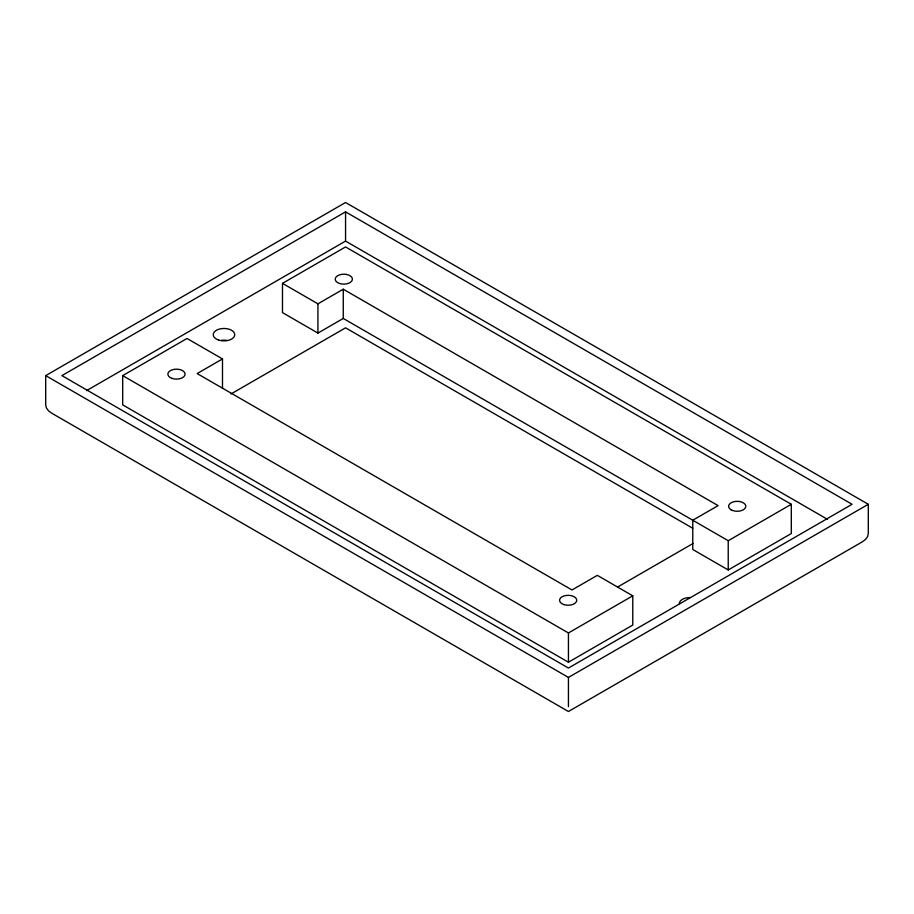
<?xml version="1.0" encoding="UTF-8"?>
<svg xmlns="http://www.w3.org/2000/svg" width="914" height="914" viewBox="0 0 914 914"><rect width="100%" height="100%" fill="white"/><g stroke="black" fill="none" stroke-linecap="round" stroke-linejoin="round"><path stroke-width="1.37" d="M45.7 375.62L345.561 202.497L868.3 504.288L868.3 533.536L867.615 536.564L865.581 539.386L862.37 541.808L568.439 711.503L51.63 413.139L48.419 410.706L46.386 407.895L45.7 404.868L45.7 375.62L568.439 677.423L868.3 504.288M345.561 211.854L61.912 375.62L568.439 668.054L852.088 504.288L345.561 211.854L345.561 241.09L827.387 519.266M86.579 390.621L345.561 241.09M222.49 358.939L197.161 373.563L571.993 589.976L597.322 575.352L632.774 595.825L632.774 625.062L568.439 662.216L122.693 404.868L122.693 375.62L187.027 338.477L222.49 358.939L222.49 388.187M282.483 283.363L345.561 246.94L791.307 504.288L791.307 533.536L728.23 569.959L692.766 549.485L692.766 520.237L718.096 505.625L343.264 289.212L317.935 303.836L282.483 283.363L282.483 312.611L317.935 333.084L343.264 318.46L728.23 540.711L791.307 504.288M231.048 393.934L345.561 327.829L692.721 528.258M617.773 586.937L692.995 543.51M122.693 375.62L568.439 632.968L632.774 595.825M171.992 378.373A8.592 4.958 0 0 0 185.062 374.26A8.592 4.958 0 0 0 172.358 369.782A8.592 4.958 0 0 0 171.992 378.373L172.175 378.43M728.23 540.711L728.23 569.959M568.439 632.968L568.439 662.216M568.439 677.423L568.439 706.659M343.264 289.212L343.264 318.46M317.935 303.836L317.935 333.084M221.211 340.385A10.74 6.204 0 0 1 226.775 340.385M679.262 603.72A10.74 6.204 0 0 1 690.001 597.516M346.04 274.371L343.813 274.211A8.592 4.958 0 0 0 336.021 281.261A8.592 4.958 0 0 0 350.393 282.357A8.592 4.958 0 0 0 346.04 274.371M218.629 340.054A10.74 6.204 0 0 0 234.738 334.673A10.74 6.204 0 0 0 218.629 329.303A10.74 6.204 0 0 0 218.629 340.054M731.12 509.795A8.592 4.958 0 0 0 745.504 507.578A8.592 4.958 0 0 0 734.97 501.5A8.592 4.958 0 0 0 731.12 509.795M563.869 604.577A8.592 4.958 0 0 0 576.757 600.281A8.592 4.958 0 0 0 563.869 595.985A8.592 4.958 0 0 0 563.869 604.577"/></g></svg>
